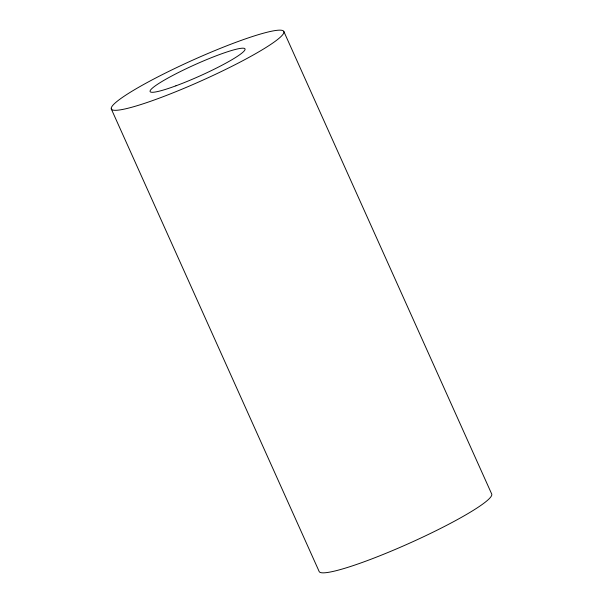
<?xml version="1.0" encoding="UTF-8"?>
<svg xmlns="http://www.w3.org/2000/svg" width="603" height="603" viewBox="0 0 603 603"><rect width="100%" height="100%" fill="white"/><g stroke="black" fill="none" stroke-linecap="round" stroke-linejoin="round"><path stroke-width="0.9" d="M283.84 31.507A94.573 11.201 -24.2 0 1 158.144 98.568A94.573 11.201 -24.2 0 1 150.712 80.644A94.573 11.201 -24.2 0 1 283.84 31.507L491.709 494.03A94.573 11.201 -24.2 0 1 409.723 543.107A94.573 11.201 -24.2 0 1 319.16 571.493L111.291 108.97M175.888 85.822A52.016 6.158 -24.2 0 0 245.022 48.941A52.016 6.158 -24.2 0 0 171.802 75.963A52.016 6.158 -24.2 0 0 175.888 85.822"/></g></svg>
